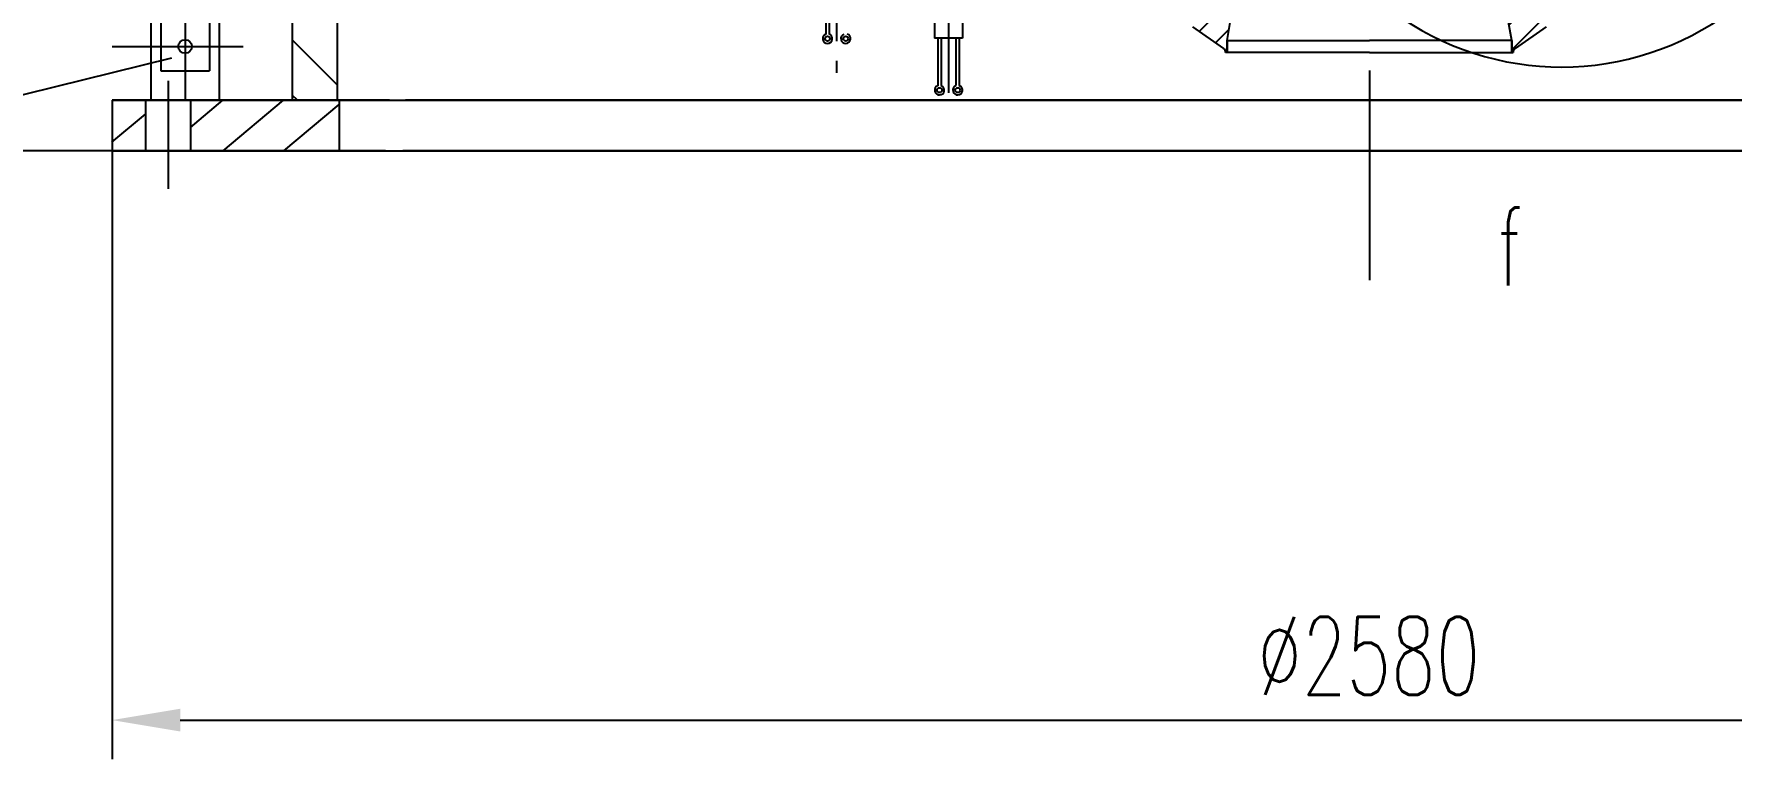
# Model space of a CAD drawing. Extents: x 2963 to 8481, y 2091 to 3069.
# Drawn here: x 3114.8 to 3201.9, y 2321 to 2358.2 of the extents above; entities that cross this region are included whole.
import ezdxf

# ---------------------------------------------------------------- set-up
doc = ezdxf.new("R2010")
doc.units = 0
doc.header["$LTSCALE"] = 20
doc.header["$MEASUREMENT"] = 0
doc.linetypes.add('CENTER', pattern=[2, 1.25, -0.25, 0.25, -0.25])
doc.layers.get('0').update_dxf_attribs({"linetype": 'CONTINUOUS'})
for name, color, linetype in [('中心线', 1, 'CENTER'), ('标注线', 3, 'CONTINUOUS'), ('粗实线', 7, 'CONTINUOUS'), ('细实线', 3, 'CONTINUOUS')]:
    doc.layers.add(name, color=color, linetype=linetype)
doc.styles.add('HZ', font='romans.shx', dxfattribs={"width": 0.667, "bigfont": 'hztxt.shx'})
doc.styles.get("Standard").update_dxf_attribs({"font": 'TXT.SHX'})
doc.dimstyles.get("Standard").update_dxf_attribs({"dimtxt": 0.18, "dimasz": 0.18, "dimexe": 0.18, "dimexo": 0.0625, "dimgap": 0.09, "dimtad": 0, "dimtih": 1, "dimtoh": 1, "dimdec": 4, "dimzin": 0, "dimdsep": 46, "dimtxsty": 'Standard', "dimcen": 0.09, "dimadec": 0, "dimazin": 0, "dimtfac": 1, "dimtdec": 4, "dimtofl": 0, "dimtmove": 0, "dimatfit": 3, "dimfxl": 0, "dimtolj": 1, "dimtzin": 0, "dimarcsym": 0})

# ---------------------------------------------------------------- blocks, each defined once
blk = doc.blocks.new('*X38')
at = {"color": 0}
for p, q in [((2541.45, 2360.43), (2542.871, 2361.851)), ((2558.669, 2360.679), (2559.563, 2361.574)), ((2541.698, 2359.264), (2543.169, 2360.736)), ((2558.019, 2360.029), (2558.219, 2360.229)), ((2558.669, 2359.265), (2560.444, 2361.04)), ((2542.187, 2358.339), (2543.169, 2359.322)), ((2543.619, 2359.772), (2543.819, 2359.972)), ((2558.22, 2357.402), (2560.157, 2359.338)), ((2543.025, 2357.764), (2543.722, 2358.46)), ((2558.079, 2358.675), (2558.418, 2359.014))]:
    blk.add_line(p, q, dxfattribs=at)
blk = doc.blocks.new('*X48')
at = {"color": 0}
for p, q in [((2486.419, 2352.657), (2488.144, 2354.104)), ((2490.444, 2353.423), (2492.112, 2354.823)), ((2492.125, 2352.223), (2495.224, 2354.823)), ((2495.237, 2352.223), (2498.069, 2354.6))]:
    blk.add_line(p, q, dxfattribs=at)
blk = doc.blocks.new('*X49')
at = {"color": 0}
for p, q in [((2497.969, 2355.612), (2495.669, 2357.912)), ((2495.93, 2354.823), (2495.669, 2355.083))]:
    blk.add_line(p, q, dxfattribs=at)
blk = doc.blocks.new('*D81')
at = {"layer": '细实线', "color": 3, "lineweight": -2}
for p, q in [((3183.34, 2956.773), (3060.131, 2956.773)), ((3062.131, 2953.273), (3062.131, 2355.723)), ((3118.873, 2352.223), (3060.131, 2352.223))]:
    blk.add_line(p, q, dxfattribs=at)
at = {"layer": '细实线', "color": 3}
for points in [[(3061.548, 2953.273), (3062.715, 2953.273), (3062.131, 2956.773)], [(3061.548, 2355.723), (3062.715, 2355.723), (3062.131, 2352.223)]]:
    blk.add_solid(points, dxfattribs=at)
at = {"layer": '细实线', "color": 3, "insert": (3058.831, 2675.754), "char_height": 4, "attachment_point": 5, "rotation": 90, "style": 'HZ'}
blk.add_mtext('\\A1;12103%%p25', dxfattribs=at)
blk = doc.blocks.new('*D82')
at = {"layer": '标注线', "color": 3, "lineweight": -2}
for p, q in [((3118.84, 2352.223), (3118.84, 2321.003)), ((3247.84, 2352.223), (3247.84, 2321.003)), ((3122.34, 2323.003), (3244.34, 2323.003))]:
    blk.add_line(p, q, dxfattribs=at)
at = {"layer": '标注线', "color": 3}
for points in [[(3122.34, 2323.586), (3122.34, 2322.42), (3118.84, 2323.003)], [(3244.34, 2323.586), (3244.34, 2322.42), (3247.84, 2323.003)]]:
    blk.add_solid(points, dxfattribs=at)
at = {"layer": '标注线', "color": 3, "insert": (3183.311, 2326.303), "char_height": 4, "attachment_point": 5, "style": 'HZ'}
blk.add_mtext('\\A1;%%c2580', dxfattribs=at)

msp = doc.modelspace()

# ---------------------------------------------------------------- linework, layer by layer
at = {"layer": '中心线', "ltscale": 0.2}
for p, q in [((3156.005, 2490.8432), (3156.005, 2356.218)), ((3161.75, 2488.1966), (3161.75, 2354.6619))]:
    msp.add_line(p, q, dxfattribs=at)
at = {"layer": '中心线'}
for p, q in [((3183.34, 2396.3459), (3183.34, 2345.581)), ((3122.59, 2361.1321), (3122.59, 2354.8229)), ((3118.84, 2357.5729), (3125.576, 2357.5729)), ((3121.715, 2355.8185), (3121.715, 2350.2644))]:
    msp.add_line(p, q, dxfattribs=at)
at = {"layer": '粗实线'}
for p, q in [((3128.09, 2414.6441), (3128.09, 2354.8229)), ((3128.09, 2414.6441), (3128.09, 2354.8229)), ((3130.39, 2402.0013), (3130.39, 2354.8229)), ((3130.39, 2362.3521), (3130.39, 2354.8229)), ((3161.025, 2361.5073), (3161.025, 2358.0073)), ((3162.475, 2361.5073), (3162.475, 2358.0073)), ((3155.4525, 2360.6539), (3155.4525, 2358.2078)), ((3155.6224, 2360.6539), (3155.6224, 2358.2123)), ((3120.84, 2359.3229), (3120.84, 2354.8229)), ((3124.34, 2359.3229), (3124.34, 2354.8229)), ((3121.34, 2358.8229), (3121.34, 2356.3229)), ((3123.84, 2358.8229), (3123.84, 2356.3229)), ((3174.265, 2358.5746), (3175.8605, 2357.479)), ((3176.039, 2357.8729), (3176.24, 2359.0128)), ((3190.641, 2357.8729), (3190.44, 2359.0128)), ((3192.415, 2358.5746), (3190.8195, 2357.479)), ((3162.475, 2358.0073), (3161.025, 2358.0073)), ((3161.1975, 2358.0073), (3161.1975, 2355.5612)), ((3161.3674, 2358.0073), (3161.3674, 2355.5656)), ((3162.1326, 2358.0073), (3162.1326, 2355.5786)), ((3162.3025, 2358.0073), (3162.3025, 2355.5786)), ((3176.039, 2357.2729), (3176.039, 2357.8729)), ((3176.039, 2357.8729), (3183.34, 2357.8729)), ((3176.039, 2357.8729), (3176.039, 2357.2729)), ((3190.641, 2357.8729), (3183.34, 2357.8729)), ((3190.641, 2357.8729), (3190.641, 2357.2729)), ((3190.641, 2357.2729), (3190.641, 2357.8729)), ((3175.969, 2357.2729), (3175.969, 2357.3167)), ((3183.34, 2357.2729), (3175.969, 2357.2729)), ((3176.039, 2357.2729), (3175.969, 2357.2729)), ((3176.039, 2357.2729), (3176.039, 2357.2729)), ((3176.039, 2357.2729), (3176.039, 2357.2729)), ((3176.039, 2357.2729), (3176.039, 2357.2729)), ((3183.34, 2357.2729), (3190.711, 2357.2729)), ((3190.641, 2357.2729), (3190.711, 2357.2729)), ((3190.641, 2357.2729), (3190.641, 2357.2729)), ((3190.641, 2357.2729), (3190.641, 2357.2729)), ((3190.641, 2357.2729), (3190.641, 2357.2729)), ((3190.711, 2357.2729), (3190.711, 2357.3167)), ((3121.34, 2356.3229), (3123.84, 2356.3229)), ((3118.84, 2354.8229), (3247.84, 2354.8229)), ((3118.84, 2354.8229), (3118.84, 2352.2229)), ((3118.84, 2354.8229), (3157.8745, 2354.8229)), ((3118.84, 2354.8229), (3118.84, 2352.2229)), ((3118.84, 2354.8229), (3118.84, 2352.2229)), ((3133.0781, 2354.8229), (3118.84, 2354.8229)), ((3120.565, 2354.8229), (3120.565, 2352.2229)), ((3122.865, 2354.8229), (3122.865, 2352.2229)), ((3130.49, 2354.8229), (3130.49, 2352.2229)), ((3247.84, 2354.8229), (3133.8919, 2354.8229)), ((3118.84, 2352.2229), (3247.84, 2352.2229)), ((3118.84, 2352.2229), (3157.2265, 2352.2229)), ((3132.8747, 2352.2229), (3118.84, 2352.2229)), ((3247.84, 2352.2229), (3133.7562, 2352.2229))]:
    msp.add_line(p, q, dxfattribs=at)
for centre, radius in [((3122.59, 2357.5729), 0.35), ((3155.5436, 2357.9784), 0.1237), ((3156.4787, 2357.9784), 0.1237), ((3161.2886, 2355.3318), 0.1237), ((3162.2237, 2355.3318), 0.1237)]:
    msp.add_circle(centre, radius, dxfattribs=at)
for centre, radius, start, end in [((3155.5436, 2357.9784), 0.2468, 111.652907, 71.368243), ((3156.4787, 2357.9784), 0.2468, 111.652907, 71.368243), ((3175.719, 2357.2729), 0.25, 360, 55.522488), ((3190.961, 2357.2729), 0.25, 124.477512, 180), ((3161.2886, 2355.3318), 0.2468, 111.652907, 71.368243), ((3162.2237, 2355.3318), 0.2468, 111.652907, 71.368243)]:
    msp.add_arc(centre, radius, start, end, dxfattribs=at)
at = {"layer": '细实线', "color": 3}
msp.add_line((3121.8917, 2356.9806), (3022.3637, 2332.3924), dxfattribs=at)
msp.add_arc((3193.1955, 2371.0977), 14.5799, 233.519978, 306.631506, dxfattribs=at)

# ---------------------------------------------------------------- block references
for name in ['*X49', '*X38', '*X48']:
    msp.add_blockref(name, (632.4207, 0), dxfattribs=at)

# ---------------------------------------------------------------- texts
at = {"layer": '细实线', "style": 'HZ', "width": 0.67}
msp.add_text('f', height=4, dxfattribs=at).set_placement((3189.8861, 2345.3125))

# ---------------------------------------------------------------- dimensions: what is measured, and where the dimension line sits
at = {"layer": '标注线'}
dim = msp.add_linear_dim(base=(3247.84, 2323.0031), p1=(3118.84, 2352.2229), p2=(3247.84, 2352.2229), text='%%c2580', dimstyle='Standard', override={"dimtxt": 4, "dimasz": 3.5, "dimexe": 2, "dimexo": 0, "dimgap": 1.3, "dimtad": 1, "dimtih": 0, "dimtoh": 0, "dimdec": 3, "dimtxsty": 'HZ', "dimcen": 0, "dimclrd": 3, "dimclre": 3, "dimclrt": 3, "dimtol": 1, "dimtp": 10, "dimtm": 10, "dimtfac": 0.1, "dimtdec": 3, "dimtofl": 1}, dxfattribs=at)
dim.commit()
dim.dimension.update_dxf_attribs({"geometry": '*D82', "text_midpoint": (3183.3115, 2323.0031), "dimtype": 160})
at = {"layer": '细实线'}
dim = msp.add_linear_dim(base=(3062.1314, 2352.2229), p1=(3183.34, 2956.7729), p2=(3118.8731, 2352.2229), angle=90, text='12103%%p25', dimstyle='Standard', override={"dimtxt": 4, "dimasz": 3.5, "dimexe": 2, "dimexo": 0, "dimgap": 1.3, "dimtad": 1, "dimtih": 0, "dimtoh": 0, "dimdec": 3, "dimtxsty": 'HZ', "dimcen": 0, "dimclrd": 3, "dimclre": 3, "dimclrt": 3, "dimtol": 1, "dimtp": 10, "dimtm": 10, "dimtfac": 0.1, "dimtdec": 3, "dimtofl": 1}, dxfattribs=at)
dim.commit()
dim.dimension.update_dxf_attribs({"geometry": '*D81', "text_midpoint": (3062.1314, 2675.7542), "dimtype": 160})

doc.saveas('drawing.dxf')
